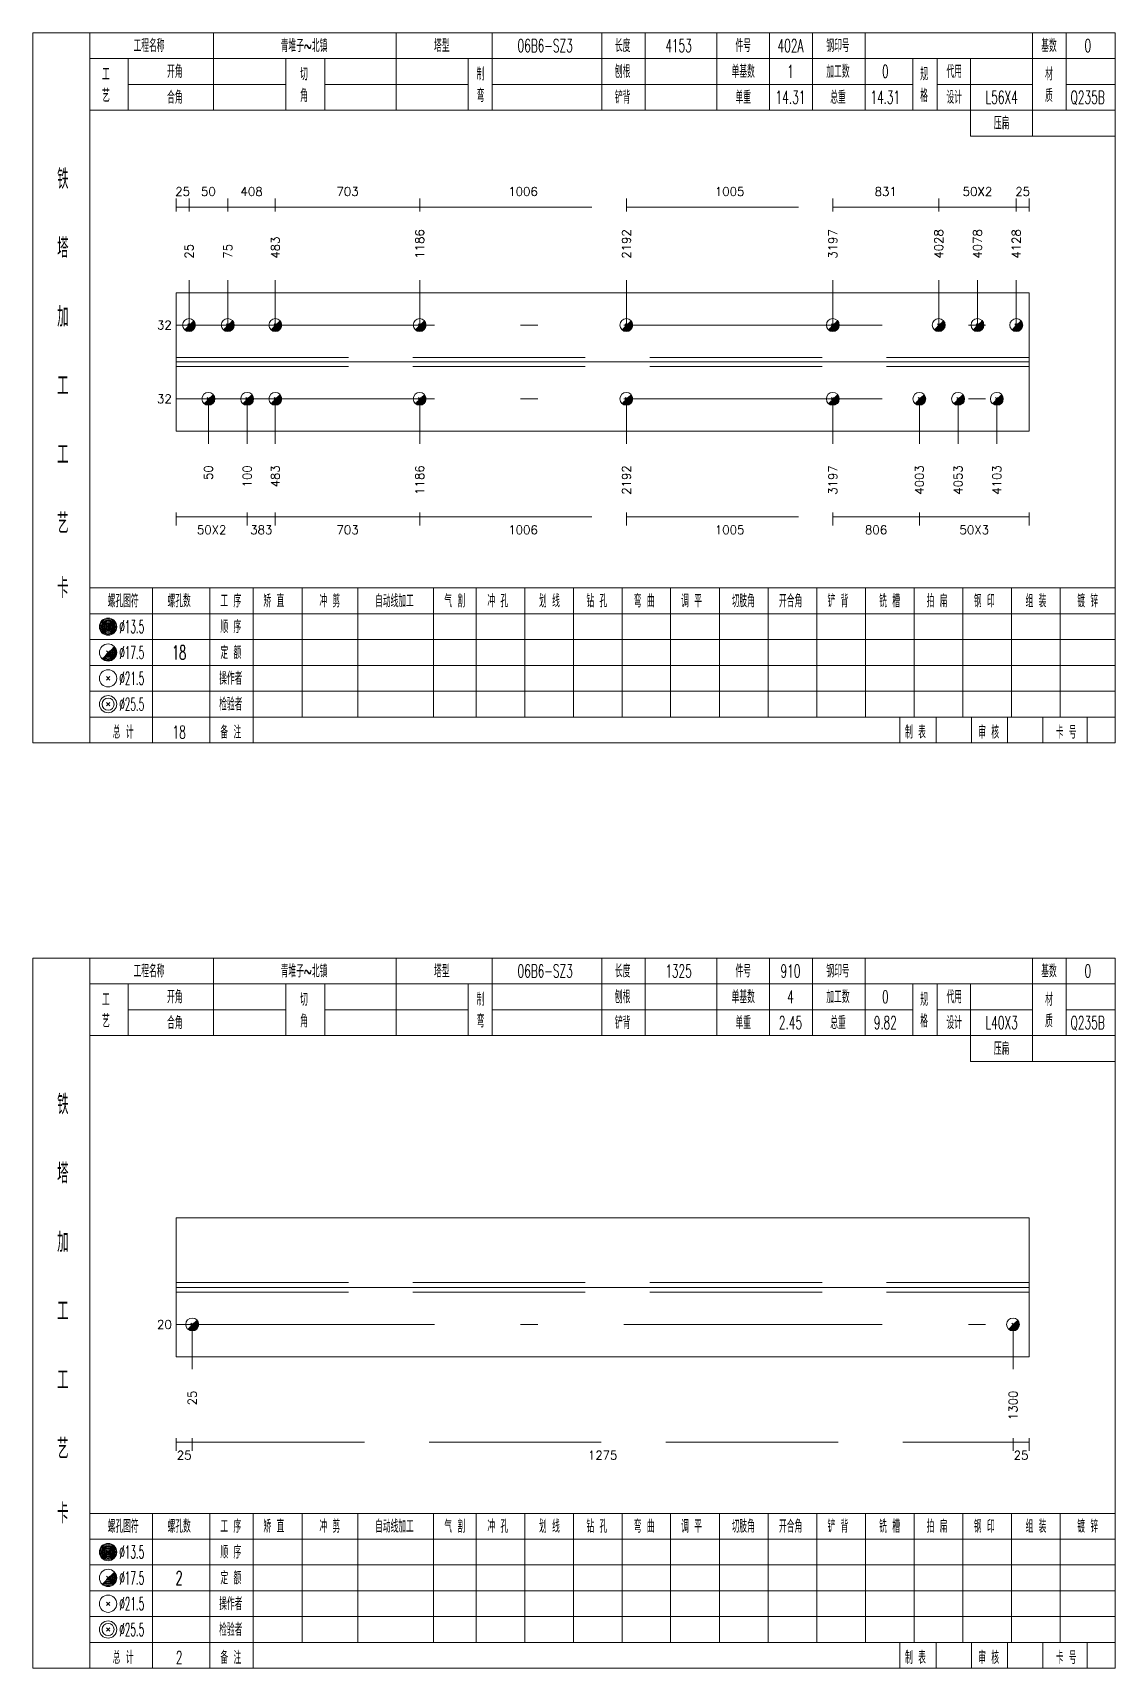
# Model space of a CAD drawing. Extents: x 0 to 30090, y 0 to 380.
# Drawn here: x 11453.2 to 11704.6, y 0 to 380 of the extents above; entities that cross this region are included whole.
import ezdxf
from ezdxf.enums import TextEntityAlignment as Align

# ---------------------------------------------------------------- set-up
doc = ezdxf.new("R2010")
doc.units = 0
doc.header["$LTSCALE"] = 20
doc.header["$MEASUREMENT"] = 0
doc.linetypes.add('一点画线', pattern=[5.2, 3, -1, 0.2, -1])
doc.linetypes.add('虚线', pattern=[2.75, 2, -0.75])
doc.layers.get('0').update_dxf_attribs({"linetype": 'CONTINUOUS', "lineweight": 25})
for name, color, linetype, lineweight in [('1', 7, 'CONTINUOUS', 25), ('4', 7, 'CONTINUOUS', 25), ('5', 7, 'CONTINUOUS', 25)]:
    doc.layers.add(name, color=color, linetype=linetype, lineweight=lineweight)
doc.styles.get("Standard").update_dxf_attribs({"font": 'simplex', "width": 0.7, "bigfont": 'gbhzfs.shx'})

# ---------------------------------------------------------------- blocks, each defined once
blk = doc.blocks.new('孔17.5')
at = {"layer": '5', "color": 7, "linetype": 'Continuous', "lineweight": 13}
for p, q in [((-0.2, -0.2), (0.2, 0.2)), ((-0.2, 0.2), (0.2, -0.2))]:
    blk.add_line(p, q, dxfattribs=at)
blk.add_circle((0, 0), 1, dxfattribs=at)
for radius in [0.9, 0.8, 0.7, 0.6, 0.5, 0.4, 0.3, 0.2, 0.1]:
    blk.add_arc((0, 0), radius, 225, 45, dxfattribs=at)

msp = doc.modelspace()

# ---------------------------------------------------------------- linework, layer by layer
at = {"color": 8, "linetype": '虚线', "lineweight": 9}
for p, q in [((11486.5, 338.5), (11486.5, 341.5)), ((11486.5, 339.5), (11489.5, 339.5)), ((11489.5, 338.5), (11489.5, 341.5)), ((11489.5, 338.5), (11489.5, 341.5)), ((11489.5, 339.5), (11498.5, 339.5)), ((11498.5, 338.5), (11498.5, 341.5)), ((11498.5, 338.5), (11498.5, 341.5)), ((11498.5, 339.5), (11509.54, 339.5)), ((11509.54, 338.5), (11509.54, 341.5)), ((11509.54, 338.5), (11509.54, 341.5)), ((11509.54, 339.5), (11543.07, 339.5)), ((11543.07, 338.5), (11543.07, 341.5)), ((11543.07, 338.5), (11543.07, 341.5)), ((11543.07, 339.5), (11591.06, 339.5)), ((11591.06, 338.5), (11591.06, 341.5)), ((11591.06, 338.5), (11591.06, 341.5)), ((11591.06, 339.5), (11639, 339.5)), ((11639, 338.5), (11639, 341.5)), ((11639, 338.5), (11639, 341.5)), ((11639, 339.5), (11663.6, 339.5)), ((11663.6, 338.5), (11663.6, 341.5)), ((11663.6, 338.5), (11663.6, 341.5)), ((11663.6, 339.5), (11681.6, 339.5)), ((11681.6, 338.5), (11681.6, 341.5)), ((11681.6, 338.5), (11681.6, 341.5)), ((11681.6, 339.5), (11684.6, 339.5)), ((11684.6, 338.5), (11684.6, 341.5)), ((11486.5, 268.5), (11486.5, 265.5)), ((11486.5, 267.5), (11503, 267.5)), ((11503, 268.5), (11503, 265.5)), ((11503, 268.5), (11503, 265.5)), ((11503, 267.5), (11509.54, 267.5)), ((11509.54, 268.5), (11509.54, 265.5)), ((11509.54, 268.5), (11509.54, 265.5)), ((11509.54, 267.5), (11543.07, 267.5)), ((11543.07, 268.5), (11543.07, 265.5)), ((11543.07, 268.5), (11543.07, 265.5)), ((11543.07, 267.5), (11591.06, 267.5)), ((11591.06, 268.5), (11591.06, 265.5)), ((11591.06, 268.5), (11591.06, 265.5)), ((11591.06, 267.5), (11639, 267.5)), ((11639, 268.5), (11639, 265.5)), ((11639, 268.5), (11639, 265.5)), ((11639, 267.5), (11659.1, 267.5)), ((11659.1, 268.5), (11659.1, 265.5)), ((11659.1, 268.5), (11659.1, 265.5)), ((11659.1, 267.5), (11684.6, 267.5)), ((11684.6, 268.5), (11684.6, 265.5)), ((11486.5, 53.5), (11486.5, 50.5)), ((11490.24, 53.5), (11490.24, 50.5)), ((11490.24, 53.5), (11490.24, 50.5)), ((11680.86, 53.5), (11680.86, 50.5)), ((11680.86, 53.5), (11680.86, 50.5)), ((11684.6, 53.5), (11684.6, 50.5)), ((11486.5, 52.5), (11490.24, 52.5)), ((11490.24, 52.5), (11680.86, 52.5)), ((11680.86, 52.5), (11684.6, 52.5))]:
    msp.add_line(p, q, dxfattribs=at)
at = {"color": 7, "linetype": 'Continuous', "lineweight": 18}
for p, q in [((11486.5, 319.57), (11486.5, 287.43)), ((11486.5, 319.57), (11684.6, 319.57)), ((11684.6, 319.57), (11684.6, 287.43)), ((11486.5, 303.5), (11684.6, 303.5)), ((11486.5, 104.62), (11486.5, 72.38)), ((11486.5, 104.62), (11684.6, 104.62)), ((11684.6, 104.62), (11684.6, 72.38)), ((11486.5, 88.5), (11684.6, 88.5))]:
    msp.add_line(p, q, dxfattribs=at)
at = {"color": 7, "linetype": 'Continuous', "lineweight": 13}
for p, q in [((11489.5, 312.07), (11489.5, 322.5)), ((11498.5, 312.07), (11498.5, 322.5)), ((11509.54, 312.07), (11509.54, 322.5)), ((11543.07, 312.07), (11543.07, 322.5)), ((11591.06, 312.07), (11591.06, 322.5)), ((11639, 312.07), (11639, 322.5)), ((11663.6, 312.07), (11663.6, 322.5)), ((11672.6, 312.07), (11672.6, 322.5)), ((11681.6, 312.07), (11681.6, 322.5)), ((11494, 294.93), (11494, 284.5)), ((11503, 294.93), (11503, 284.5)), ((11509.54, 294.93), (11509.54, 284.5)), ((11543.07, 294.93), (11543.07, 284.5)), ((11591.06, 294.93), (11591.06, 284.5)), ((11639, 294.93), (11639, 284.5)), ((11659.1, 294.93), (11659.1, 284.5)), ((11668.1, 294.93), (11668.1, 284.5)), ((11677.1, 294.93), (11677.1, 284.5)), ((11490.24, 79.88), (11490.24, 69.5)), ((11680.86, 79.88), (11680.86, 69.5))]:
    msp.add_line(p, q, dxfattribs=at)
at = {"color": 3, "linetype": '一点画线', "lineweight": 13}
for p, q in [((11486.5, 312.07), (11684.6, 312.07)), ((11486.5, 294.93), (11684.6, 294.93)), ((11486.5, 79.88), (11684.6, 79.88))]:
    msp.add_line(p, q, dxfattribs=at)
at = {"color": 1, "linetype": '虚线', "lineweight": 18}
for p, q in [((11486.5, 304.57), (11684.6, 304.57)), ((11486.5, 302.43), (11684.6, 302.43)), ((11486.5, 89.62), (11684.6, 89.62)), ((11486.5, 87.38), (11684.6, 87.38))]:
    msp.add_line(p, q, dxfattribs=at)
at = {"layer": '1', "color": 7, "linetype": 'Continuous', "lineweight": 18}
for p, q in [((11486.5, 287.43), (11684.6, 287.43)), ((11486.5, 72.38), (11684.6, 72.38))]:
    msp.add_line(p, q, dxfattribs=at)
at = {"layer": '4', "color": 1, "linetype": 'Continuous', "lineweight": 18}
for p, q in [((11466.5, 215), (11466.5, 380)), ((11495.2, 362), (11495.2, 380)), ((11537.6, 362), (11537.6, 380)), ((11559.9, 362), (11559.9, 380)), ((11585.4, 362), (11585.4, 380)), ((11595.4, 362), (11595.4, 380)), ((11612.1, 362), (11612.1, 380)), ((11624.3, 362), (11624.3, 380)), ((11634.3, 362), (11634.3, 380)), ((11646.5, 362), (11646.5, 380)), ((11685.4, 356), (11685.4, 380)), ((11693.2, 362), (11693.2, 380)), ((11466.5, 374), (11704.6, 374)), ((11475.4, 362), (11475.4, 374)), ((11512, 362), (11512, 374)), ((11521, 362), (11521, 374)), ((11554.3, 362), (11554.3, 374)), ((11657.6, 362), (11657.6, 374)), ((11663.2, 362), (11663.2, 374)), ((11671, 356), (11671, 374)), ((11475.4, 368), (11512, 368)), ((11521, 368), (11554.3, 368)), ((11559.9, 368), (11657.6, 368)), ((11663.2, 368), (11685.4, 368)), ((11693.2, 368), (11704.6, 368)), ((11466.5, 362), (11704.6, 362)), ((11671, 356), (11704.6, 356)), ((11466.5, 251), (11704.6, 251)), ((11481, 215), (11481, 251)), ((11494.3, 215), (11494.3, 251)), ((11504.4, 215), (11504.4, 251)), ((11515.8, 221), (11515.8, 251)), ((11528.7, 221), (11528.7, 251)), ((11546.3, 221), (11546.3, 251)), ((11556.2, 221), (11556.2, 251)), ((11567.5, 221), (11567.5, 251)), ((11578.8, 221), (11578.8, 251)), ((11590.1, 221), (11590.1, 251)), ((11601.3, 221), (11601.3, 251)), ((11612.7, 221), (11612.7, 251)), ((11624, 221), (11624, 251)), ((11635.3, 221), (11635.3, 251)), ((11646.6, 221), (11646.6, 251)), ((11657.9, 221), (11657.9, 251)), ((11669.2, 221), (11669.2, 251)), ((11680.5, 221), (11680.5, 251)), ((11691.8, 221), (11691.8, 251)), ((11466.5, 245), (11704.6, 245)), ((11466.5, 239), (11704.6, 239)), ((11466.5, 233), (11704.6, 233)), ((11466.5, 227), (11704.6, 227)), ((11466.5, 221), (11704.6, 221)), ((11654.6, 215), (11654.6, 221)), ((11663, 215), (11663, 221)), ((11671.2, 215), (11671.2, 221)), ((11679.6, 215), (11679.6, 221)), ((11687.8, 215), (11687.8, 221)), ((11698.1, 215), (11698.1, 221)), ((11466.5, 0), (11466.5, 165)), ((11495.2, 147), (11495.2, 165)), ((11537.6, 147), (11537.6, 165)), ((11559.9, 147), (11559.9, 165)), ((11585.4, 147), (11585.4, 165)), ((11595.4, 147), (11595.4, 165)), ((11612.1, 147), (11612.1, 165)), ((11624.3, 147), (11624.3, 165)), ((11634.3, 147), (11634.3, 165)), ((11646.5, 147), (11646.5, 165)), ((11685.4, 141), (11685.4, 165)), ((11693.2, 147), (11693.2, 165)), ((11466.5, 159), (11704.6, 159)), ((11475.4, 147), (11475.4, 159)), ((11512, 147), (11512, 159)), ((11521, 147), (11521, 159)), ((11554.3, 147), (11554.3, 159)), ((11657.6, 147), (11657.6, 159)), ((11663.2, 147), (11663.2, 159)), ((11671, 141), (11671, 159)), ((11475.4, 153), (11512, 153)), ((11521, 153), (11554.3, 153)), ((11559.9, 153), (11657.6, 153)), ((11663.2, 153), (11685.4, 153)), ((11693.2, 153), (11704.6, 153)), ((11466.5, 147), (11704.6, 147)), ((11671, 141), (11704.6, 141)), ((11466.5, 36), (11704.6, 36)), ((11481, 0), (11481, 36)), ((11494.3, 0), (11494.3, 36)), ((11504.4, 0), (11504.4, 36)), ((11515.8, 6), (11515.8, 36)), ((11528.7, 6), (11528.7, 36)), ((11546.3, 6), (11546.3, 36)), ((11556.2, 6), (11556.2, 36)), ((11567.5, 6), (11567.5, 36)), ((11578.8, 6), (11578.8, 36)), ((11590.1, 6), (11590.1, 36)), ((11601.3, 6), (11601.3, 36)), ((11612.7, 6), (11612.7, 36)), ((11624, 6), (11624, 36)), ((11635.3, 6), (11635.3, 36)), ((11646.6, 6), (11646.6, 36)), ((11657.9, 6), (11657.9, 36)), ((11669.2, 6), (11669.2, 36)), ((11680.5, 6), (11680.5, 36)), ((11691.8, 6), (11691.8, 36)), ((11466.5, 30), (11704.6, 30)), ((11466.5, 24), (11704.6, 24)), ((11466.5, 18), (11704.6, 18)), ((11466.5, 12), (11704.6, 12)), ((11466.5, 6), (11704.6, 6)), ((11654.6, 0), (11654.6, 6)), ((11663, 0), (11663, 6)), ((11671.2, 0), (11671.2, 6)), ((11679.6, 0), (11679.6, 6)), ((11687.8, 0), (11687.8, 6)), ((11698.1, 0), (11698.1, 6))]:
    msp.add_line(p, q, dxfattribs=at)
at = {"layer": '4', "color": 7, "linetype": 'Continuous', "lineweight": 13}
for p, q in [((11470.5, 241.8), (11470.9, 242.2)), ((11470.9, 241.8), (11470.5, 242.2)), ((11470.3, 235.6), (11471.1, 236.4)), ((11470.3, 236.4), (11471.1, 235.6)), ((11470.3, 229.6), (11471.1, 230.4)), ((11470.3, 230.4), (11471.1, 229.6)), ((11470.3, 223.6), (11471.1, 224.4)), ((11470.3, 224.4), (11471.1, 223.6)), ((11470.5, 26.8), (11470.9, 27.2)), ((11470.9, 26.8), (11470.5, 27.2)), ((11470.3, 20.6), (11471.1, 21.4)), ((11470.3, 21.4), (11471.1, 20.6)), ((11470.3, 14.6), (11471.1, 15.4)), ((11470.3, 15.4), (11471.1, 14.6)), ((11470.3, 8.6), (11471.1, 9.4)), ((11470.3, 9.4), (11471.1, 8.6))]:
    msp.add_line(p, q, dxfattribs=at)
at = {"layer": '4', "color": 1, "linetype": 'Continuous', "lineweight": 18}
for points in [[(11453.2, 380), (11453.2, 215), (11704.6, 215), (11704.6, 380)], [(11453.2, 165), (11453.2, 0), (11704.6, 0), (11704.6, 165)]]:
    msp.add_lwpolyline(points, close=True, dxfattribs=at)
at = {"layer": '4', "color": 7, "linetype": 'Continuous', "lineweight": 13}
for centre, radius in [((11470.7, 242), 2), ((11470.7, 242), 1.8), ((11470.7, 242), 1.6), ((11470.7, 242), 1.4), ((11470.7, 242), 1.2), ((11470.7, 242), 1), ((11470.7, 242), 0.8), ((11470.7, 242), 0.6), ((11470.7, 242), 0.4), ((11470.7, 242), 0.2), ((11470.7, 236), 2), ((11470.7, 230), 2), ((11470.7, 224), 2), ((11470.7, 224), 1.4), ((11470.7, 27), 2), ((11470.7, 27), 1.8), ((11470.7, 27), 1.6), ((11470.7, 27), 1.4), ((11470.7, 27), 1.2), ((11470.7, 27), 1), ((11470.7, 27), 0.8), ((11470.7, 27), 0.6), ((11470.7, 27), 0.4), ((11470.7, 27), 0.2), ((11470.7, 21), 2), ((11470.7, 15), 2), ((11470.7, 9), 2), ((11470.7, 9), 1.4)]:
    msp.add_circle(centre, radius, dxfattribs=at)
for centre, radius in [((11470.7, 236), 1.8), ((11470.7, 236), 1.6), ((11470.7, 236), 1.4), ((11470.7, 236), 1.2), ((11470.7, 236), 1), ((11470.7, 236), 0.8), ((11470.7, 236), 0.6), ((11470.7, 236), 0.4), ((11470.7, 236), 0.2), ((11470.7, 21), 1.8), ((11470.7, 21), 1.6), ((11470.7, 21), 1.4), ((11470.7, 21), 1.2), ((11470.7, 21), 1), ((11470.7, 21), 0.8), ((11470.7, 21), 0.6), ((11470.7, 21), 0.4), ((11470.7, 21), 0.2)]:
    msp.add_arc(centre, radius, 225, 45, dxfattribs=at)

# ---------------------------------------------------------------- block references
at = {"color": 7, "linetype": 'Continuous', "lineweight": 13, "xscale": 1.5, "yscale": 1.5, "zscale": 1.5}
for p in [(11489.5, 312.07), (11498.5, 312.07), (11509.54, 312.07), (11543.07, 312.07), (11591.06, 312.07), (11639, 312.07), (11663.6, 312.07), (11672.6, 312.07), (11681.6, 312.07)]:
    msp.add_blockref('孔17.5', p, dxfattribs=at)
at = {"layer": '1', "color": 7, "linetype": 'Continuous', "lineweight": 13, "xscale": 1.5, "yscale": 1.5, "zscale": 1.5}
for p in [(11494, 294.93), (11503, 294.93), (11509.54, 294.93), (11543.07, 294.93), (11591.06, 294.93), (11639, 294.93), (11659.1, 294.93), (11668.1, 294.93), (11677.1, 294.93), (11490.24, 79.88), (11680.86, 79.88)]:
    msp.add_blockref('孔17.5', p, dxfattribs=at)

# ---------------------------------------------------------------- texts
at = {"color": 8, "linetype": 'Continuous', "lineweight": 9}
for s, p in [('25', (11488, 341.5)), ('50', (11494, 341.5)), ('408', (11504.02, 341.5)), ('703', (11526.31, 341.5)), ('1006', (11567.07, 341.5)), ('1005', (11615.03, 341.5)), ('831', (11651.3, 341.5)), ('50X2', (11672.6, 341.5)), ('25', (11683.1, 341.5))]:
    msp.add_text(s, height=2, dxfattribs=at).set_placement(p, align=Align.BOTTOM_CENTER)
at = {"color": 7, "linetype": 'Continuous', "lineweight": 13}
for s, p in [('25', (11489.5, 327.5)), ('75', (11498.5, 327.5)), ('483', (11509.54, 327.5)), ('1186', (11543.07, 327.5)), ('2192', (11591.06, 327.5)), ('3197', (11639, 327.5)), ('4028', (11663.6, 327.5)), ('4078', (11672.6, 327.5)), ('4128', (11681.6, 327.5))]:
    msp.add_text(s, height=2, rotation=90, dxfattribs=at).set_placement(p, align=Align.MIDDLE_LEFT)
for s, p in [('32', (11485.5, 312.07)), ('32', (11485.5, 294.93)), ('20', (11485.5, 79.88))]:
    msp.add_text(s, height=2, dxfattribs=at).set_placement(p, align=Align.MIDDLE_RIGHT)
at = {"color": 8, "linetype": 'Continuous', "lineweight": 9}
for s, p in [('50X2', (11494.75, 265.5)), ('383', (11506.27, 265.5)), ('703', (11526.31, 265.5)), ('1006', (11567.07, 265.5)), ('1005', (11615.03, 265.5)), ('806', (11649.05, 265.5)), ('50X3', (11671.85, 265.5)), ('25', (11488.37, 50.5)), ('1275', (11585.55, 50.5)), ('25', (11682.73, 50.5))]:
    msp.add_text(s, height=2, dxfattribs=at).set_placement(p, align=Align.TOP_CENTER)
at = {"layer": '1', "color": 7, "linetype": 'Continuous', "lineweight": 13}
for s, p in [('50', (11494, 279.5)), ('100', (11503, 279.5)), ('483', (11509.54, 279.5)), ('1186', (11543.07, 279.5)), ('2192', (11591.06, 279.5)), ('3197', (11639, 279.5)), ('4003', (11659.1, 279.5)), ('4053', (11668.1, 279.5)), ('4103', (11677.1, 279.5)), ('25', (11490.24, 64.5)), ('1300', (11680.86, 64.5))]:
    msp.add_text(s, height=2, rotation=90, dxfattribs=at).set_placement(p, align=Align.MIDDLE_RIGHT)
at = {"layer": '4', "color": 1, "linetype": 'Continuous', "lineweight": 13}
for s, height, width, p in [('工程名称', 3, 0.6, (11480.2, 377)), ('青堆子~北镇', 3, 0.6, (11516.2, 377)), ('塔型', 3, 0.6, (11548.2, 377)), ('06B6-SZ3', 3, 0.6, (11572.2, 377)), ('长度', 3, 0.6, (11590.2, 377)), ('4153', 3, 0.6, (11603.2, 377)), ('件号', 3, 0.6, (11618.2, 377)), ('402A', 3, 0.6, (11629.2, 377)), ('钢印号', 3, 0.6, (11640.2, 377)), ('基数', 3, 0.6, (11689.2, 377)), ('0', 3, 0.6, (11698.2, 377)), ('开角', 3, 0.6, (11486.2, 371)), ('刨根', 3, 0.6, (11590.2, 371)), ('单基数', 3, 0.6, (11618.2, 371)), ('1', 3, 0.6, (11629.2, 371)), ('加工数', 3, 0.6, (11640.2, 371)), ('0', 3, 0.6, (11651.2, 371)), ('代用', 3, 0.6, (11667.2, 371)), ('工', 3, 0.6, (11470.2, 370.4)), ('切', 3, 0.6, (11516.2, 370.4)), ('制', 3, 0.6, (11557.2, 370.4)), ('规', 3, 0.6, (11660.2, 370.4)), ('材', 3, 0.6, (11689.2, 370.4)), ('艺', 3, 0.6, (11470.2, 365.4)), ('合角', 3, 0.6, (11486.2, 365)), ('角', 3, 0.6, (11516.2, 365.4)), ('弯', 3, 0.6, (11557.2, 365.4)), ('铲背', 3, 0.6, (11590.2, 365)), ('单重', 3, 0.6, (11618.2, 365)), ('14.31', 3, 0.6, (11629.2, 365)), ('总重', 3, 0.6, (11640.2, 365)), ('14.31', 3, 0.6, (11651.2, 365)), ('格', 3, 0.6, (11660.2, 365.4)), ('设计', 3, 0.6, (11667.2, 365)), ('L56X4', 3, 0.6, (11678.2, 365)), ('质', 3, 0.6, (11689.2, 365.4)), ('Q235B', 3, 0.6, (11698.2, 365)), ('压扁', 3, 0.6, (11678.2, 359)), ('铁', 4.6, 0.8, (11460.2, 346)), ('塔', 4.6, 0.8, (11460.2, 330)), ('加', 4.6, 0.8, (11460.2, 314)), ('工', 4.6, 0.8, (11460.2, 298)), ('工', 4.6, 0.8, (11460.2, 282)), ('艺', 4.6, 0.8, (11460.2, 266)), ('卡', 4.6, 0.8, (11460.2, 251)), ('螺孔图符', 3, 0.6, (11474.2, 248)), ('螺孔数', 3, 0.6, (11487.2, 248)), ('工 序', 3, 0.6, (11499.2, 248)), ('矫 直', 3, 0.6, (11509.2, 248)), ('冲 剪', 3, 0.6, (11522.2, 248)), ('自动线加工', 3, 0.6, (11537.2, 248)), ('气 割', 3, 0.6, (11551.2, 248)), ('冲 孔', 3, 0.6, (11561.2, 248)), ('划 线', 3, 0.6, (11573.2, 248)), ('钻 孔', 3, 0.6, (11584.2, 248)), ('弯 曲', 3, 0.6, (11595.2, 248)), ('调 平', 3, 0.6, (11606.2, 248)), ('切肢角', 3, 0.6, (11618.2, 248)), ('开合角', 3, 0.6, (11629.2, 248)), ('铲 背', 3, 0.6, (11640.2, 248)), ('铣 槽', 3, 0.6, (11652.2, 248)), ('拍 扁', 3, 0.6, (11663.2, 248)), ('钢 印', 3, 0.6, (11674.2, 248)), ('组 装', 3, 0.6, (11686.2, 248)), ('镀 锌', 3, 0.6, (11698.2, 248)), ('%%C13.5', 3, 0.5, (11476.2, 242)), ('顺 序', 3, 0.6, (11499.2, 242)), ('%%C17.5', 3, 0.5, (11476.2, 236)), ('18', 3.2, 0.6, (11487.2, 236)), ('定 额', 3, 0.6, (11499.2, 236)), ('操作者', 3, 0.6, (11499.2, 230)), ('%%C21.5', 3, 0.5, (11476.2, 230)), ('%%C25.5', 3, 0.5, (11476.2, 224)), ('检验者', 3, 0.6, (11499.2, 224)), ('总 计', 3, 0.6, (11474.2, 217.5)), ('18', 3, 0.6, (11487.2, 217.5)), ('备 注', 3, 0.6, (11499.2, 217.5)), ('制 表', 3, 0.6, (11658.2, 217.5)), ('审 核', 3, 0.6, (11675.2, 217.5)), ('卡 号', 3, 0.6, (11693.2, 217.5)), ('工程名称', 3, 0.6, (11480.2, 162)), ('青堆子~北镇', 3, 0.6, (11516.2, 162)), ('塔型', 3, 0.6, (11548.2, 162)), ('06B6-SZ3', 3, 0.6, (11572.2, 162)), ('长度', 3, 0.6, (11590.2, 162)), ('1325', 3, 0.6, (11603.2, 162)), ('件号', 3, 0.6, (11618.2, 162)), ('910', 3, 0.6, (11629.2, 162)), ('钢印号', 3, 0.6, (11640.2, 162)), ('基数', 3, 0.6, (11689.2, 162)), ('0', 3, 0.6, (11698.2, 162)), ('工', 3, 0.6, (11470.2, 155.4)), ('开角', 3, 0.6, (11486.2, 156)), ('切', 3, 0.6, (11516.2, 155.4)), ('制', 3, 0.6, (11557.2, 155.4)), ('刨根', 3, 0.6, (11590.2, 156)), ('单基数', 3, 0.6, (11618.2, 156)), ('4', 3, 0.6, (11629.2, 156)), ('加工数', 3, 0.6, (11640.2, 156)), ('0', 3, 0.6, (11651.2, 156)), ('规', 3, 0.6, (11660.2, 155.4)), ('代用', 3, 0.6, (11667.2, 156)), ('材', 3, 0.6, (11689.2, 155.4)), ('艺', 3, 0.6, (11470.2, 150.4)), ('角', 3, 0.6, (11516.2, 150.4)), ('弯', 3, 0.6, (11557.2, 150.4)), ('格', 3, 0.6, (11660.2, 150.4)), ('质', 3, 0.6, (11689.2, 150.4)), ('合角', 3, 0.6, (11486.2, 150)), ('铲背', 3, 0.6, (11590.2, 150)), ('单重', 3, 0.6, (11618.2, 150)), ('2.45', 3, 0.6, (11629.2, 150)), ('总重', 3, 0.6, (11640.2, 150)), ('9.82', 3, 0.6, (11651.2, 150)), ('设计', 3, 0.6, (11667.2, 150)), ('L40X3', 3, 0.6, (11678.2, 150)), ('Q235B', 3, 0.6, (11698.2, 150)), ('压扁', 3, 0.6, (11678.2, 144)), ('铁', 4.6, 0.8, (11460.2, 131)), ('塔', 4.6, 0.8, (11460.2, 115)), ('加', 4.6, 0.8, (11460.2, 99)), ('工', 4.6, 0.8, (11460.2, 83)), ('工', 4.6, 0.8, (11460.2, 67)), ('艺', 4.6, 0.8, (11460.2, 51)), ('卡', 4.6, 0.8, (11460.2, 36)), ('螺孔图符', 3, 0.6, (11474.2, 33)), ('螺孔数', 3, 0.6, (11487.2, 33)), ('工 序', 3, 0.6, (11499.2, 33)), ('矫 直', 3, 0.6, (11509.2, 33)), ('冲 剪', 3, 0.6, (11522.2, 33)), ('自动线加工', 3, 0.6, (11537.2, 33)), ('气 割', 3, 0.6, (11551.2, 33)), ('冲 孔', 3, 0.6, (11561.2, 33)), ('划 线', 3, 0.6, (11573.2, 33)), ('钻 孔', 3, 0.6, (11584.2, 33)), ('弯 曲', 3, 0.6, (11595.2, 33)), ('调 平', 3, 0.6, (11606.2, 33)), ('切肢角', 3, 0.6, (11618.2, 33)), ('开合角', 3, 0.6, (11629.2, 33)), ('铲 背', 3, 0.6, (11640.2, 33)), ('铣 槽', 3, 0.6, (11652.2, 33)), ('拍 扁', 3, 0.6, (11663.2, 33)), ('钢 印', 3, 0.6, (11674.2, 33)), ('组 装', 3, 0.6, (11686.2, 33)), ('镀 锌', 3, 0.6, (11698.2, 33)), ('%%C13.5', 3, 0.5, (11476.2, 27)), ('顺 序', 3, 0.6, (11499.2, 27)), ('定 额', 3, 0.6, (11499.2, 21)), ('%%C17.5', 3, 0.5, (11476.2, 21)), ('2', 3.2, 0.6, (11487.2, 21)), ('%%C21.5', 3, 0.5, (11476.2, 15)), ('操作者', 3, 0.6, (11499.2, 15)), ('%%C25.5', 3, 0.5, (11476.2, 9)), ('检验者', 3, 0.6, (11499.2, 9)), ('总 计', 3, 0.6, (11474.2, 2.5)), ('2', 3, 0.6, (11487.2, 2.5)), ('备 注', 3, 0.6, (11499.2, 2.5)), ('制 表', 3, 0.6, (11658.2, 2.5)), ('审 核', 3, 0.6, (11675.2, 2.5)), ('卡 号', 3, 0.6, (11693.2, 2.5))]:
    msp.add_text(s, height=height, dxfattribs=dict(at, width=width)).set_placement(p, align=Align.MIDDLE_CENTER)

doc.saveas('drawing.dxf')
